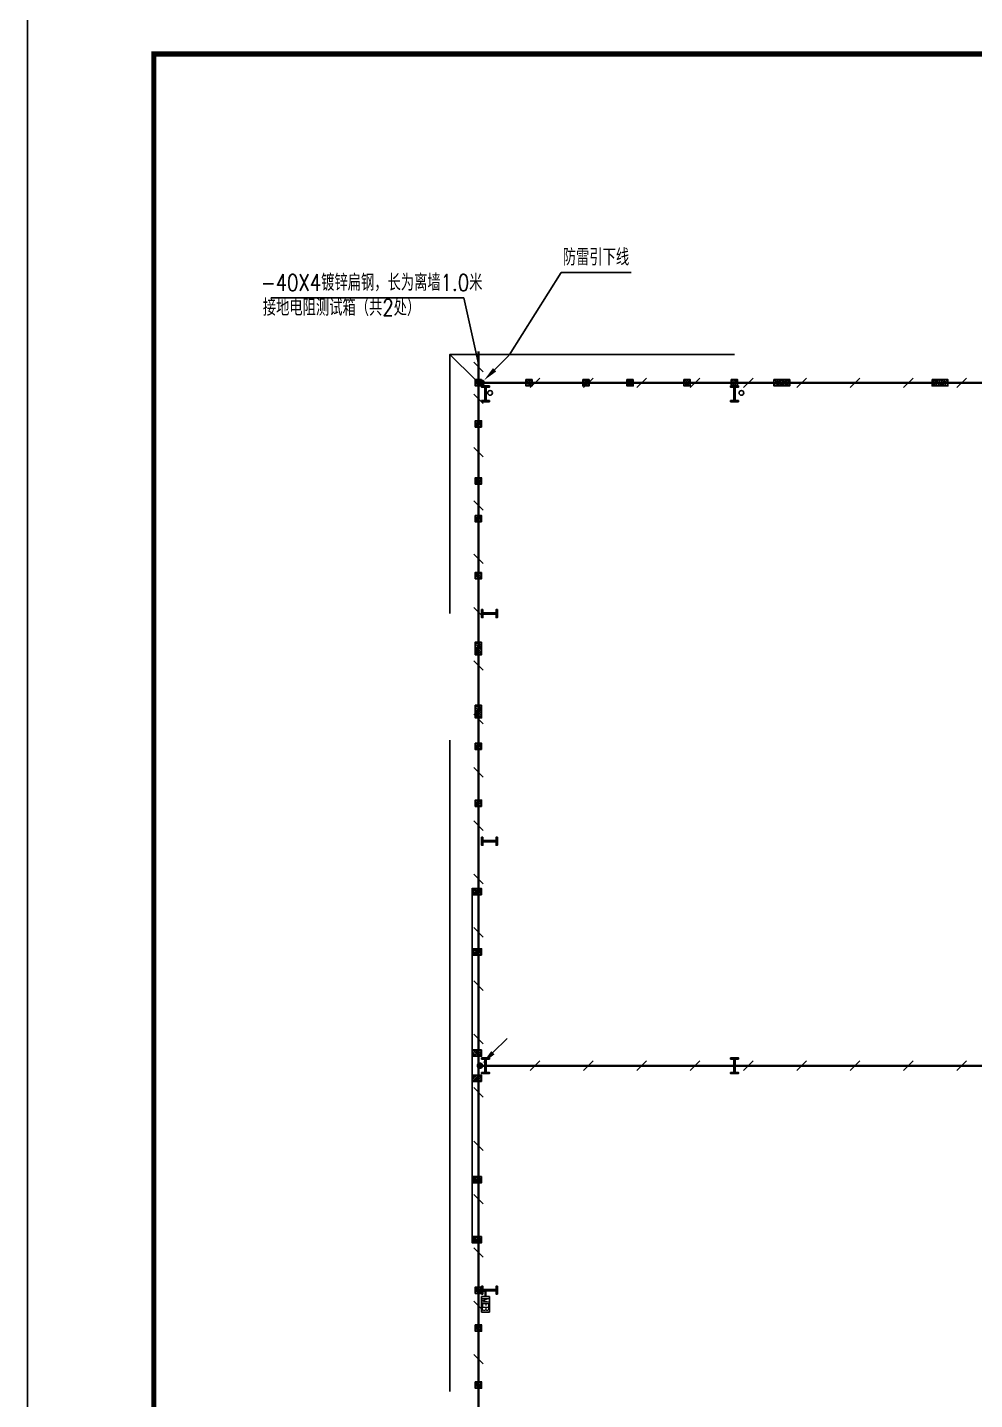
# Model space of a CAD drawing. Extents: x 1060579 to 1383165, y 581819 to 1037910.
# Drawn here: x 1236105 to 1266064, y 604859 to 648259 of the extents above; entities that cross this region are included whole.
import ezdxf

# ---------------------------------------------------------------- set-up
doc = ezdxf.new("R2010")
doc.units = 0
doc.header["$LTSCALE"] = 1000
doc.header["$MEASUREMENT"] = 0
doc.linetypes.add('CENTER2', pattern=[1.125, 0.75, -0.125, 0.125, -0.125])
for name, color, linetype in [('DIM-照明', 3, 'Continuous'), ('DIM-箱柜', 3, 'Continuous'), ('EQUIP-照明', 3, 'Continuous'), ('GZ', 30, 'Continuous'), ('LWIRE', 4, 'Continuous'), ('PUB_TITLE', 4, 'Continuous'), ('SHTLN', 4, 'Continuous'), ('WIRE-接地', 4, 'Continuous'), ('刚柱', 2, 'Continuous'), ('卫浴', 7, 'Continuous'), ('散水', 32, 'Continuous')]:
    doc.layers.add(name, color=color, linetype=linetype)
doc.styles.add('_TEL_DIM', font='SIMPLEX', dxfattribs={"width": 0.8, "height": 3.5, "bigfont": 'HZTXT'})
doc.styles.get("Standard").update_dxf_attribs({"font": 'gbenor.shx', "bigfont": 'gbcbig.shx'})

# ---------------------------------------------------------------- blocks, each defined once
blk = doc.blocks.new('sdhfxdhnfdhx')
h = blk.add_hatch(color=256)
h.paths.add_polyline_path([(3050366, 936899), (3050616, 936899), (3050616, 936859), (3050366, 936859)])
h.paths.add_polyline_path([(3050511, 937319), (3050511, 936899), (3050471, 936899), (3050471, 937319)])
h.paths.add_polyline_path([(3050366, 937359), (3050616, 937359), (3050616, 937319), (3050366, 937319)])
for points in [[(3050366, 937359), (3050616, 937359), (3050616, 937319), (3050366, 937319)], [(3050511, 937319), (3050511, 936899), (3050471, 936899), (3050471, 937319)], [(3050366, 936899), (3050616, 936899), (3050616, 936859), (3050366, 936859)]]:
    blk.add_lwpolyline(points, close=True)
blk = doc.blocks.new('$TelecSys$00000008')
blk.add_line((0.4, 0.4), (-0.4, -0.4))
blk = doc.blocks.new('$TelecSys$00000078')
for p, q in [((1.15, 1.15), (0.55, 0.55)), ((0.104, 0.104), (0.104, 0.104)), ((-0.104, -0.104), (-0.104, -0.104))]:
    blk.add_line(p, q)
at = {"const_width": 0.142}
blk.add_lwpolyline([(-0.071, 0, 1), (0.071, 0, 1)], format="xyb", close=True, dxfattribs=at)
blk.add_solid([(0.62, 0.48), (0.48, 0.62), (0.1, 0.1)])
at = {"width": 0.8, "flags": 9}
blk.add_attdef('A', (0, 0), '', height=0.00002, dxfattribs=at)

msp = doc.modelspace()

# ---------------------------------------------------------------- hatches: boundary and pattern name
at = {"layer": 'GZ'}
h = msp.add_hatch(dxfattribs=at)
h.set_pattern_fill('钢筋混凝土', color=8, scale=20, style=0)
h.set_pattern_definition([(135, (1303855.04, 561313.577), (35.35534, 35.35534), []), (130, (1303855.04, 561313.58), (-143.45204, -12.55043), [15, -165]), (185, (1303855.04, 561313.58), (27.75027, 150.43843), [12, -132]), (79.5486, (1303843.09, 561312.53), (-115.70188, 137.8879), [12.74804, -140.22842]), (133.8158, (1303855.04, 561353.58), (-213.4482, -33.1038), [22.5, -247.5]), (83.3644, (1303837.25, 561350.82), (-186.93254, 194.82357), [19.12206, -210.3426]), (188.8158, (1303855.04, 561353.58), (-186.9324, 194.8237), [18, -198]), (159, (1303835.04, 561343.58), (-119.38141, -80.52378), [15, -165]), (214, (1303835.04, 561343.58), (-48.66307, 145.03), [12, -132]), (108.5486, (1303825.09, 561336.87), (-168.04453, 64.5061), [12.74804, -140.22842]), (142.5, (1303855.04, 561313.577), (-2.43197, 66.57877), [0, -130.4, 0, -134, 0, -132.5]), (172.5, (1303855.04, 561313.58), (-52.61391, 78.88234), [0, -76.4, 0, -127.4, 0, -50.5]), (212.5, (1303899.64, 561313.58), (-106.764487, -4.510974), [0, -50, 0, -156, 0, -207]), (222.5, (1303919.64, 561313.58), (-116.63723, 20.021), [0, -65, 0, -103.6, 0, -147])])
h.paths.add_polyline_path([(1250470, 637119), (1250270, 637119), (1250270, 636919), (1250470, 636919)])
h = msp.add_hatch(dxfattribs=at)
h.set_pattern_fill('钢筋混凝土', color=8, scale=20, style=0)
h.set_pattern_definition([(135, (1305454.794, 561313.577), (35.35534, 35.35534), []), (130, (1305454.79, 561313.58), (-143.45204, -12.55043), [15, -165]), (185, (1305454.8, 561313.58), (27.75027, 150.43843), [12, -132]), (79.5486, (1305442.84, 561312.53), (-115.70188, 137.8879), [12.74804, -140.22842]), (133.8158, (1305454.8, 561353.58), (-213.4482, -33.1038), [22.5, -247.5]), (83.3644, (1305437, 561350.82), (-186.93254, 194.82357), [19.12206, -210.3426]), (188.8158, (1305454.8, 561353.58), (-186.9324, 194.8237), [18, -198]), (159, (1305434.79, 561343.58), (-119.38141, -80.52378), [15, -165]), (214, (1305434.8, 561343.58), (-48.66307, 145.03), [12, -132]), (108.5486, (1305424.85, 561336.87), (-168.04453, 64.5061), [12.74804, -140.22842]), (142.5, (1305454.794, 561313.577), (-2.43197, 66.57877), [0, -130.4, 0, -134, 0, -132.5]), (172.5, (1305454.794, 561313.58), (-52.61391, 78.88234), [0, -76.4, 0, -127.4, 0, -50.5]), (212.5, (1305499.394, 561313.58), (-106.764487, -4.510974), [0, -50, 0, -156, 0, -207]), (222.5, (1305519.39, 561313.58), (-116.63723, 20.021), [0, -65, 0, -103.6, 0, -147])])
h.paths.add_polyline_path([(1252070, 637119), (1251870, 637119), (1251870, 636919), (1252070, 636919)])
h = msp.add_hatch(dxfattribs=at)
h.set_pattern_fill('钢筋混凝土', color=8, scale=20, style=0)
h.set_pattern_definition([(45, (1200285.51, 561313.577), (-35.35534, 35.35534), []), (50, (1200285.51, 561313.58), (143.45204, -12.55043), [15, -165]), (355, (1200285.51, 561313.58), (-27.75027, 150.43843), [12, -132]), (100.4514, (1200297.46, 561312.53), (115.70188, 137.8879), [12.74804, -140.22842]), (46.1842, (1200285.5, 561353.58), (213.4482, -33.1038), [22.5, -247.5]), (96.6356, (1200303.3, 561350.82), (186.93254, 194.82357), [19.12206, -210.3426]), (351.1842, (1200285.5, 561353.58), (186.9324, 194.8237), [18, -198]), (21, (1200305.51, 561343.58), (119.38141, -80.52378), [15, -165]), (326, (1200305.51, 561343.58), (48.66307, 145.03), [12, -132]), (71.4514, (1200315.46, 561336.87), (168.04453, 64.5061), [12.74804, -140.22842]), (37.5, (1200285.51, 561313.577), (2.43197, 66.57877), [0, -130.4, 0, -134, 0, -132.5]), (7.5, (1200285.51, 561313.58), (52.61391, 78.88234), [0, -76.4, 0, -127.4, 0, -50.5]), (327.5, (1200240.91, 561313.58), (106.764487, -4.510974), [0, -50, 0, -156, 0, -207]), (317.5, (1200220.91, 561313.58), (116.63723, 20.021), [0, -65, 0, -103.6, 0, -147])])
h.paths.add_polyline_path([(1253670, 637119), (1253870, 637119), (1253870, 636919), (1253670, 636919)])
h = msp.add_hatch(dxfattribs=at)
h.set_pattern_fill('钢筋混凝土', color=8, scale=20, style=0)
h.set_pattern_definition([(135, (1308655.1, 561313.577), (35.35534, 35.35534), []), (130, (1308655.1, 561313.58), (-143.45204, -12.55043), [15, -165]), (185, (1308655.1, 561313.58), (27.75027, 150.43843), [12, -132]), (79.5486, (1308643.15, 561312.53), (-115.70188, 137.8879), [12.74804, -140.22842]), (133.8158, (1308655.1, 561353.58), (-213.4482, -33.1038), [22.5, -247.5]), (83.3644, (1308637.31, 561350.82), (-186.93254, 194.82357), [19.12206, -210.3426]), (188.8158, (1308655.1, 561353.58), (-186.9324, 194.8237), [18, -198]), (159, (1308635.1, 561343.58), (-119.38141, -80.52378), [15, -165]), (214, (1308635.1, 561343.58), (-48.66307, 145.03), [12, -132]), (108.5486, (1308625.15, 561336.87), (-168.04453, 64.5061), [12.74804, -140.22842]), (142.5, (1308655.1, 561313.577), (-2.43197, 66.57877), [0, -130.4, 0, -134, 0, -132.5]), (172.5, (1308655.1, 561313.58), (-52.61391, 78.88234), [0, -76.4, 0, -127.4, 0, -50.5]), (212.5, (1308699.7, 561313.58), (-106.764487, -4.510974), [0, -50, 0, -156, 0, -207]), (222.5, (1308719.7, 561313.58), (-116.63723, 20.021), [0, -65, 0, -103.6, 0, -147])])
h.paths.add_polyline_path([(1255270, 637119), (1255070, 637119), (1255070, 636919), (1255270, 636919)])
h = msp.add_hatch(dxfattribs=at)
h.set_pattern_fill('钢筋混凝土', color=8, scale=20, style=0)
h.set_pattern_definition([(45, (1203485.815, 561313.577), (-35.35534, 35.35534), []), (50, (1203485.81, 561313.58), (143.45204, -12.55043), [15, -165]), (355, (1203485.81, 561313.58), (-27.75027, 150.43843), [12, -132]), (100.4514, (1203497.77, 561312.53), (115.70188, 137.8879), [12.74804, -140.22842]), (46.1842, (1203485.81, 561353.58), (213.4482, -33.1038), [22.5, -247.5]), (96.6356, (1203503.6, 561350.82), (186.93254, 194.82357), [19.12206, -210.3426]), (351.1842, (1203485.81, 561353.58), (186.9324, 194.8237), [18, -198]), (21, (1203505.81, 561343.58), (119.38141, -80.52378), [15, -165]), (326, (1203505.81, 561343.58), (48.66307, 145.03), [12, -132]), (71.4514, (1203515.76, 561336.87), (168.04453, 64.5061), [12.74804, -140.22842]), (37.5, (1203485.815, 561313.577), (2.43197, 66.57877), [0, -130.4, 0, -134, 0, -132.5]), (7.5, (1203485.815, 561313.58), (52.61391, 78.88234), [0, -76.4, 0, -127.4, 0, -50.5]), (327.5, (1203441.215, 561313.58), (106.764487, -4.510974), [0, -50, 0, -156, 0, -207]), (317.5, (1203421.21, 561313.58), (116.63723, 20.021), [0, -65, 0, -103.6, 0, -147])])
h.paths.add_polyline_path([(1256870, 637119), (1257070, 637119), (1257070, 636919), (1256870, 636919)])
h = msp.add_hatch(dxfattribs=at)
h.set_pattern_fill('钢筋混凝土', color=8, scale=20, style=0)
h.set_pattern_definition([(45, (1204985.757, 561313.577), (-35.35534, 35.35534), []), (50, (1204985.76, 561313.58), (143.45204, -12.55043), [15, -165]), (355, (1204985.76, 561313.58), (-27.75027, 150.43843), [12, -132]), (100.4514, (1204997.71, 561312.53), (115.70188, 137.8879), [12.74804, -140.22842]), (46.1842, (1204985.76, 561353.58), (213.4482, -33.1038), [22.5, -247.5]), (96.6356, (1205003.54, 561350.82), (186.93254, 194.82357), [19.12206, -210.3426]), (351.1842, (1204985.76, 561353.58), (186.9324, 194.8237), [18, -198]), (21, (1205005.76, 561343.58), (119.38141, -80.52378), [15, -165]), (326, (1205005.76, 561343.58), (48.66307, 145.03), [12, -132]), (71.4514, (1205015.7, 561336.87), (168.04453, 64.5061), [12.74804, -140.22842]), (37.5, (1204985.757, 561313.577), (2.43197, 66.57877), [0, -130.4, 0, -134, 0, -132.5]), (7.5, (1204985.76, 561313.58), (52.61391, 78.88234), [0, -76.4, 0, -127.4, 0, -50.5]), (327.5, (1204941.157, 561313.58), (106.764487, -4.510974), [0, -50, 0, -156, 0, -207]), (317.5, (1204921.16, 561313.58), (116.63723, 20.021), [0, -65, 0, -103.6, 0, -147])])
h.paths.add_polyline_path([(1258370, 637119), (1258570, 637119), (1258570, 636919), (1258370, 636919)])
h = msp.add_hatch(dxfattribs=at)
h.set_pattern_fill('钢筋混凝土', color=8, scale=20, style=0)
h.set_pattern_definition([(135, (1313605.04, 561313.577), (35.35534, 35.35534), []), (130, (1313605.04, 561313.58), (-143.45204, -12.55043), [15, -165]), (185, (1313605.04, 561313.58), (27.75027, 150.43843), [12, -132]), (79.5486, (1313593.09, 561312.53), (-115.70188, 137.8879), [12.74804, -140.22842]), (133.8158, (1313605.04, 561353.58), (-213.4482, -33.1038), [22.5, -247.5]), (83.3644, (1313587.25, 561350.82), (-186.93254, 194.82357), [19.12206, -210.3426]), (188.8158, (1313605.04, 561353.58), (-186.9324, 194.8237), [18, -198]), (159, (1313585.04, 561343.58), (-119.38141, -80.52378), [15, -165]), (214, (1313585.04, 561343.58), (-48.66307, 145.03), [12, -132]), (108.5486, (1313575.09, 561336.87), (-168.04453, 64.5061), [12.74804, -140.22842]), (142.5, (1313605.04, 561313.577), (-2.43197, 66.57877), [0, -130.4, 0, -134, 0, -132.5]), (172.5, (1313605.04, 561313.58), (-52.61391, 78.88234), [0, -76.4, 0, -127.4, 0, -50.5]), (212.5, (1313649.64, 561313.58), (-106.764487, -4.510974), [0, -50, 0, -156, 0, -207]), (222.5, (1313669.64, 561313.58), (-116.63723, 20.021), [0, -65, 0, -103.6, 0, -147])])
h.paths.add_polyline_path([(1260220, 637119), (1259720, 637119), (1259720, 636919), (1260220, 636919)])
h = msp.add_hatch(dxfattribs=at)
h.set_pattern_fill('钢筋混凝土', color=8, scale=20, style=0)
h.set_pattern_definition([(45, (1211335.757, 561313.577), (-35.35534, 35.35534), []), (50, (1211335.76, 561313.58), (143.45204, -12.55043), [15, -165]), (355, (1211335.76, 561313.58), (-27.75027, 150.43843), [12, -132]), (100.4514, (1211347.71, 561312.53), (115.70188, 137.8879), [12.74804, -140.22842]), (46.1842, (1211335.76, 561353.58), (213.4482, -33.1038), [22.5, -247.5]), (96.6356, (1211353.54, 561350.82), (186.93254, 194.82357), [19.12206, -210.3426]), (351.1842, (1211335.76, 561353.58), (186.9324, 194.8237), [18, -198]), (21, (1211355.76, 561343.58), (119.38141, -80.52378), [15, -165]), (326, (1211355.76, 561343.58), (48.66307, 145.03), [12, -132]), (71.4514, (1211365.7, 561336.87), (168.04453, 64.5061), [12.74804, -140.22842]), (37.5, (1211335.757, 561313.577), (2.43197, 66.57877), [0, -130.4, 0, -134, 0, -132.5]), (7.5, (1211335.76, 561313.58), (52.61391, 78.88234), [0, -76.4, 0, -127.4, 0, -50.5]), (327.5, (1211291.157, 561313.58), (106.764487, -4.510974), [0, -50, 0, -156, 0, -207]), (317.5, (1211271.16, 561313.58), (116.63723, 20.021), [0, -65, 0, -103.6, 0, -147])])
h.paths.add_polyline_path([(1264720, 637119), (1265220, 637119), (1265220, 636919), (1264720, 636919)])
h = msp.add_hatch(dxfattribs=at)
h.set_pattern_fill('钢筋混凝土', color=8, scale=20, style=0)
h.set_pattern_definition([(225, (1303855.04, 711423.623), (35.35534, -35.35534), []), (230, (1303855.04, 711423.62), (-143.45204, 12.55043), [15, -165]), (175, (1303855.04, 711423.62), (27.75027, -150.43843), [12, -132]), (280.4514, (1303843.09, 711424.67), (-115.70188, -137.8879), [12.74804, -140.22842]), (226.1842, (1303855.04, 711383.62), (-213.4482, 33.1038), [22.5, -247.5]), (276.6356, (1303837.25, 711386.38), (-186.93254, -194.82357), [19.12206, -210.3426]), (171.1842, (1303855.04, 711383.62), (-186.9324, -194.8237), [18, -198]), (201, (1303835.04, 711393.62), (-119.38141, 80.52378), [15, -165]), (146, (1303835.04, 711393.62), (-48.66307, -145.03), [12, -132]), (251.4514, (1303825.09, 711400.33), (-168.04453, -64.5061), [12.74804, -140.22842]), (217.5, (1303855.04, 711423.623), (-2.43197, -66.57877), [0, -130.4, 0, -134, 0, -132.5]), (187.5, (1303855.04, 711423.62), (-52.61391, -78.88234), [0, -76.4, 0, -127.4, 0, -50.5]), (147.5, (1303899.64, 711423.623), (-106.764487, 4.510974), [0, -50, 0, -156, 0, -207]), (137.5, (1303919.64, 711423.62), (-116.63723, -20.021), [0, -65, 0, -103.6, 0, -147])])
h.paths.add_polyline_path([(1250470, 635618), (1250270, 635618), (1250270, 635818), (1250470, 635818)])
h = msp.add_hatch(dxfattribs=at)
h.set_pattern_fill('钢筋混凝土', color=8, scale=20, style=0)
h.set_pattern_definition([(135, (1303855.04, 558213.295), (35.35534, 35.35534), []), (130, (1303855.04, 558213.3), (-143.45204, -12.55043), [15, -165]), (185, (1303855.04, 558213.3), (27.75027, 150.43843), [12, -132]), (79.5486, (1303843.09, 558212.25), (-115.70188, 137.8879), [12.74804, -140.22842]), (133.8158, (1303855.04, 558253.3), (-213.4482, -33.1038), [22.5, -247.5]), (83.3644, (1303837.25, 558250.54), (-186.93254, 194.82357), [19.12206, -210.3426]), (188.8158, (1303855.04, 558253.3), (-186.9324, 194.8237), [18, -198]), (159, (1303835.04, 558243.3), (-119.38141, -80.52378), [15, -165]), (214, (1303835.04, 558243.3), (-48.66307, 145.03), [12, -132]), (108.5486, (1303825.09, 558236.58), (-168.04453, 64.5061), [12.74804, -140.22842]), (142.5, (1303855.04, 558213.295), (-2.43197, 66.57877), [0, -130.4, 0, -134, 0, -132.5]), (172.5, (1303855.04, 558213.295), (-52.61391, 78.88234), [0, -76.4, 0, -127.4, 0, -50.5]), (212.5, (1303899.64, 558213.295), (-106.764487, -4.510974), [0, -50, 0, -156, 0, -207]), (222.5, (1303919.64, 558213.29), (-116.63723, 20.021), [0, -65, 0, -103.6, 0, -147])])
h.paths.add_polyline_path([(1250470, 634018), (1250270, 634018), (1250270, 633818), (1250470, 633818)])
h = msp.add_hatch(dxfattribs=at)
h.set_pattern_fill('钢筋混凝土', color=8, scale=20, style=0)
h.set_pattern_definition([(225, (1303855.04, 708424.11), (35.35534, -35.35534), []), (230, (1303855.04, 708424.11), (-143.45204, 12.55043), [15, -165]), (175, (1303855.04, 708424.11), (27.75027, -150.43843), [12, -132]), (280.4514, (1303843.09, 708425.15), (-115.70188, -137.8879), [12.74804, -140.22842]), (226.1842, (1303855.04, 708384.1), (-213.4482, 33.1038), [22.5, -247.5]), (276.6356, (1303837.25, 708386.87), (-186.93254, -194.82357), [19.12206, -210.3426]), (171.1842, (1303855.04, 708384.1), (-186.9324, -194.8237), [18, -198]), (201, (1303835.04, 708394.11), (-119.38141, 80.52378), [15, -165]), (146, (1303835.04, 708394.11), (-48.66307, -145.03), [12, -132]), (251.4514, (1303825.09, 708400.82), (-168.04453, -64.5061), [12.74804, -140.22842]), (217.5, (1303855.04, 708424.11), (-2.43197, -66.57877), [0, -130.4, 0, -134, 0, -132.5]), (187.5, (1303855.04, 708424.11), (-52.61391, -78.88234), [0, -76.4, 0, -127.4, 0, -50.5]), (147.5, (1303899.64, 708424.11), (-106.764487, 4.510974), [0, -50, 0, -156, 0, -207]), (137.5, (1303919.64, 708424.11), (-116.63723, -20.021), [0, -65, 0, -103.6, 0, -147])])
h.paths.add_polyline_path([(1250470, 632619), (1250270, 632619), (1250270, 632819), (1250470, 632819)])
h = msp.add_hatch(dxfattribs=at)
h.set_pattern_fill('钢筋混凝土', color=8, scale=20, style=0)
h.set_pattern_definition([(135, (1303855.04, 555213.78), (35.35534, 35.35534), []), (130, (1303855.04, 555213.78), (-143.45204, -12.55043), [15, -165]), (185, (1303855.04, 555213.78), (27.75027, 150.43843), [12, -132]), (79.5486, (1303843.09, 555212.73), (-115.70188, 137.8879), [12.74804, -140.22842]), (133.8158, (1303855.04, 555253.78), (-213.4482, -33.1038), [22.5, -247.5]), (83.3644, (1303837.25, 555251.02), (-186.93254, 194.82357), [19.12206, -210.3426]), (188.8158, (1303855.04, 555253.78), (-186.9324, 194.8237), [18, -198]), (159, (1303835.04, 555243.78), (-119.38141, -80.52378), [15, -165]), (214, (1303835.04, 555243.78), (-48.66307, 145.03), [12, -132]), (108.5486, (1303825.09, 555237.07), (-168.04453, 64.5061), [12.74804, -140.22842]), (142.5, (1303855.04, 555213.78), (-2.43197, 66.57877), [0, -130.4, 0, -134, 0, -132.5]), (172.5, (1303855.04, 555213.78), (-52.61391, 78.88234), [0, -76.4, 0, -127.4, 0, -50.5]), (212.5, (1303899.64, 555213.78), (-106.764487, -4.510974), [0, -50, 0, -156, 0, -207]), (222.5, (1303919.64, 555213.78), (-116.63723, 20.021), [0, -65, 0, -103.6, 0, -147])])
h.paths.add_polyline_path([(1250470, 631019), (1250270, 631019), (1250270, 630819), (1250470, 630819)])
h = msp.add_hatch(dxfattribs=at)
h.set_pattern_fill('钢筋混凝土', color=8, scale=20, style=0)
h.set_pattern_definition([(135, (1303855.04, 552763.577), (35.35534, 35.35534), []), (130, (1303855.04, 552763.58), (-143.45204, -12.55043), [15, -165]), (185, (1303855.04, 552763.58), (27.75027, 150.43843), [12, -132]), (79.5486, (1303843.09, 552762.53), (-115.70188, 137.8879), [12.74804, -140.22842]), (133.8158, (1303855.04, 552803.58), (-213.4482, -33.1038), [22.5, -247.5]), (83.3644, (1303837.25, 552800.82), (-186.93254, 194.82357), [19.12206, -210.3426]), (188.8158, (1303855.04, 552803.58), (-186.9324, 194.8237), [18, -198]), (159, (1303835.04, 552793.58), (-119.38141, -80.52378), [15, -165]), (214, (1303835.04, 552793.58), (-48.66307, 145.03), [12, -132]), (108.5486, (1303825.09, 552786.87), (-168.04453, 64.5061), [12.74804, -140.22842]), (142.5, (1303855.04, 552763.577), (-2.43197, 66.57877), [0, -130.4, 0, -134, 0, -132.5]), (172.5, (1303855.04, 552763.58), (-52.61391, 78.88234), [0, -76.4, 0, -127.4, 0, -50.5]), (212.5, (1303899.64, 552763.58), (-106.764487, -4.510974), [0, -50, 0, -156, 0, -207]), (222.5, (1303919.64, 552763.58), (-116.63723, 20.021), [0, -65, 0, -103.6, 0, -147])])
h.paths.add_polyline_path([(1250470, 628819), (1250270, 628819), (1250270, 628419), (1250470, 628419)])
h = msp.add_hatch(dxfattribs=at)
h.set_pattern_fill('钢筋混凝土', color=8, scale=20, style=0)
h.set_pattern_definition([(135, (1303855.04, 550763.577), (35.35534, 35.35534), []), (130, (1303855.04, 550763.58), (-143.45204, -12.55043), [15, -165]), (185, (1303855.04, 550763.58), (27.75027, 150.43843), [12, -132]), (79.5486, (1303843.09, 550762.53), (-115.70188, 137.8879), [12.74804, -140.22842]), (133.8158, (1303855.04, 550803.58), (-213.4482, -33.1038), [22.5, -247.5]), (83.3644, (1303837.25, 550800.82), (-186.93254, 194.82357), [19.12206, -210.3426]), (188.8158, (1303855.04, 550803.58), (-186.9324, 194.8237), [18, -198]), (159, (1303835.04, 550793.58), (-119.38141, -80.52378), [15, -165]), (214, (1303835.04, 550793.58), (-48.66307, 145.03), [12, -132]), (108.5486, (1303825.09, 550786.87), (-168.04453, 64.5061), [12.74804, -140.22842]), (142.5, (1303855.04, 550763.577), (-2.43197, 66.57877), [0, -130.4, 0, -134, 0, -132.5]), (172.5, (1303855.04, 550763.58), (-52.61391, 78.88234), [0, -76.4, 0, -127.4, 0, -50.5]), (212.5, (1303899.64, 550763.58), (-106.764487, -4.510974), [0, -50, 0, -156, 0, -207]), (222.5, (1303919.64, 550763.58), (-116.63723, 20.021), [0, -65, 0, -103.6, 0, -147])])
h.paths.add_polyline_path([(1250470, 626819), (1250270, 626819), (1250270, 626419), (1250470, 626419)])
h = msp.add_hatch(dxfattribs=at)
h.set_pattern_fill('钢筋混凝土', color=8, scale=20, style=0)
h.set_pattern_definition([(225, (1303855.04, 701224.19), (35.35534, -35.35534), []), (230, (1303855.04, 701224.19), (-143.45204, 12.55043), [15, -165]), (175, (1303855.04, 701224.19), (27.75027, -150.43843), [12, -132]), (280.4514, (1303843.09, 701225.23), (-115.70188, -137.8879), [12.74804, -140.22842]), (226.1842, (1303855.04, 701184.19), (-213.4482, 33.1038), [22.5, -247.5]), (276.6356, (1303837.25, 701186.95), (-186.93254, -194.82357), [19.12206, -210.3426]), (171.1842, (1303855.04, 701184.19), (-186.9324, -194.8237), [18, -198]), (201, (1303835.04, 701194.19), (-119.38141, 80.52378), [15, -165]), (146, (1303835.04, 701194.19), (-48.66307, -145.03), [12, -132]), (251.4514, (1303825.09, 701200.9), (-168.04453, -64.5061), [12.74804, -140.22842]), (217.5, (1303855.04, 701224.19), (-2.43197, -66.57877), [0, -130.4, 0, -134, 0, -132.5]), (187.5, (1303855.04, 701224.19), (-52.61391, -78.88234), [0, -76.4, 0, -127.4, 0, -50.5]), (147.5, (1303899.64, 701224.19), (-106.764487, 4.510974), [0, -50, 0, -156, 0, -207]), (137.5, (1303919.64, 701224.19), (-116.63723, -20.021), [0, -65, 0, -103.6, 0, -147])])
h.paths.add_polyline_path([(1250470, 625419), (1250270, 625419), (1250270, 625619), (1250470, 625619)])
h = msp.add_hatch(dxfattribs=at)
h.set_pattern_fill('钢筋混凝土', color=8, scale=20, style=0)
h.set_pattern_definition([(225, (1303855.04, 699424.19), (35.35534, -35.35534), []), (230, (1303855.04, 699424.19), (-143.45204, 12.55043), [15, -165]), (175, (1303855.04, 699424.19), (27.75027, -150.43843), [12, -132]), (280.4514, (1303843.09, 699425.23), (-115.70188, -137.8879), [12.74804, -140.22842]), (226.1842, (1303855.04, 699384.19), (-213.4482, 33.1038), [22.5, -247.5]), (276.6356, (1303837.25, 699386.95), (-186.93254, -194.82357), [19.12206, -210.3426]), (171.1842, (1303855.04, 699384.19), (-186.9324, -194.8237), [18, -198]), (201, (1303835.04, 699394.19), (-119.38141, 80.52378), [15, -165]), (146, (1303835.04, 699394.19), (-48.66307, -145.03), [12, -132]), (251.4514, (1303825.09, 699400.9), (-168.04453, -64.5061), [12.74804, -140.22842]), (217.5, (1303855.04, 699424.19), (-2.43197, -66.57877), [0, -130.4, 0, -134, 0, -132.5]), (187.5, (1303855.04, 699424.19), (-52.61391, -78.88234), [0, -76.4, 0, -127.4, 0, -50.5]), (147.5, (1303899.64, 699424.19), (-106.764487, 4.510974), [0, -50, 0, -156, 0, -207]), (137.5, (1303919.64, 699424.19), (-116.63723, -20.021), [0, -65, 0, -103.6, 0, -147])])
h.paths.add_polyline_path([(1250470, 623619), (1250270, 623619), (1250270, 623819), (1250470, 623819)])
h = msp.add_hatch(dxfattribs=at)
h.set_pattern_fill('钢筋混凝土', color=8, scale=20, style=0)
h.set_pattern_definition([(225, (1303855.04, 696623.906), (35.35534, -35.35534), []), (230, (1303855.04, 696623.9), (-143.45204, 12.55043), [15, -165]), (175, (1303855.04, 696623.9), (27.75027, -150.43843), [12, -132]), (280.4514, (1303843.09, 696624.95), (-115.70188, -137.8879), [12.74804, -140.22842]), (226.1842, (1303855.04, 696583.9), (-213.4482, 33.1038), [22.5, -247.5]), (276.6356, (1303837.25, 696586.66), (-186.93254, -194.82357), [19.12206, -210.3426]), (171.1842, (1303855.04, 696583.9), (-186.9324, -194.8237), [18, -198]), (201, (1303835.04, 696593.9), (-119.38141, 80.52378), [15, -165]), (146, (1303835.04, 696593.9), (-48.66307, -145.03), [12, -132]), (251.4514, (1303825.09, 696600.62), (-168.04453, -64.5061), [12.74804, -140.22842]), (217.5, (1303855.04, 696623.906), (-2.43197, -66.57877), [0, -130.4, 0, -134, 0, -132.5]), (187.5, (1303855.04, 696623.906), (-52.61391, -78.88234), [0, -76.4, 0, -127.4, 0, -50.5]), (147.5, (1303899.64, 696623.906), (-106.764487, 4.510974), [0, -50, 0, -156, 0, -207]), (137.5, (1303919.64, 696623.91), (-116.63723, -20.021), [0, -65, 0, -103.6, 0, -147])])
h.paths.add_polyline_path([(1250470, 620819), (1250170, 620819), (1250170, 621019), (1250470, 621019)])
h = msp.add_hatch(dxfattribs=at)
h.set_pattern_fill('钢筋混凝土', color=8, scale=20, style=0)
h.set_pattern_definition([(225, (1303855.04, 694723.906), (35.35534, -35.35534), []), (230, (1303855.04, 694723.9), (-143.45204, 12.55043), [15, -165]), (175, (1303855.04, 694723.9), (27.75027, -150.43843), [12, -132]), (280.4514, (1303843.09, 694724.95), (-115.70188, -137.8879), [12.74804, -140.22842]), (226.1842, (1303855.04, 694683.9), (-213.4482, 33.1038), [22.5, -247.5]), (276.6356, (1303837.25, 694686.66), (-186.93254, -194.82357), [19.12206, -210.3426]), (171.1842, (1303855.04, 694683.9), (-186.9324, -194.8237), [18, -198]), (201, (1303835.04, 694693.9), (-119.38141, 80.52378), [15, -165]), (146, (1303835.04, 694693.9), (-48.66307, -145.03), [12, -132]), (251.4514, (1303825.09, 694700.62), (-168.04453, -64.5061), [12.74804, -140.22842]), (217.5, (1303855.04, 694723.906), (-2.43197, -66.57877), [0, -130.4, 0, -134, 0, -132.5]), (187.5, (1303855.04, 694723.906), (-52.61391, -78.88234), [0, -76.4, 0, -127.4, 0, -50.5]), (147.5, (1303899.64, 694723.906), (-106.764487, 4.510974), [0, -50, 0, -156, 0, -207]), (137.5, (1303919.64, 694723.91), (-116.63723, -20.021), [0, -65, 0, -103.6, 0, -147])])
h.paths.add_polyline_path([(1250470, 618919), (1250170, 618919), (1250170, 619119), (1250470, 619119)])
h = msp.add_hatch(dxfattribs=at)
h.set_pattern_fill('钢筋混凝土', color=8, scale=20, style=0)
h.set_pattern_definition([(135, (1303855.04, 540113.577), (35.35534, 35.35534), []), (130, (1303855.04, 540113.58), (-143.45204, -12.55043), [15, -165]), (185, (1303855.04, 540113.58), (27.75027, 150.43843), [12, -132]), (79.5486, (1303843.09, 540112.53), (-115.70188, 137.8879), [12.74804, -140.22842]), (133.8158, (1303855.04, 540153.58), (-213.4482, -33.1038), [22.5, -247.5]), (83.3644, (1303837.25, 540150.82), (-186.93254, 194.82357), [19.12206, -210.3426]), (188.8158, (1303855.04, 540153.58), (-186.9324, 194.8237), [18, -198]), (159, (1303835.04, 540143.58), (-119.38141, -80.52378), [15, -165]), (214, (1303835.04, 540143.58), (-48.66307, 145.03), [12, -132]), (108.5486, (1303825.09, 540136.87), (-168.04453, 64.5061), [12.74804, -140.22842]), (142.5, (1303855.04, 540113.577), (-2.43197, 66.57877), [0, -130.4, 0, -134, 0, -132.5]), (172.5, (1303855.04, 540113.58), (-52.61391, 78.88234), [0, -76.4, 0, -127.4, 0, -50.5]), (212.5, (1303899.64, 540113.58), (-106.764487, -4.510974), [0, -50, 0, -156, 0, -207]), (222.5, (1303919.64, 540113.58), (-116.63723, 20.021), [0, -65, 0, -103.6, 0, -147])])
h.paths.add_polyline_path([(1250470, 615919), (1250170, 615919), (1250170, 615719), (1250470, 615719)])
h = msp.add_hatch(dxfattribs=at)
h.set_pattern_fill('钢筋混凝土', color=8, scale=20, style=0)
h.set_pattern_definition([(225, (1303855.04, 690723.906), (35.35534, -35.35534), []), (230, (1303855.04, 690723.9), (-143.45204, 12.55043), [15, -165]), (175, (1303855.04, 690723.9), (27.75027, -150.43843), [12, -132]), (280.4514, (1303843.09, 690724.95), (-115.70188, -137.8879), [12.74804, -140.22842]), (226.1842, (1303855.04, 690683.9), (-213.4482, 33.1038), [22.5, -247.5]), (276.6356, (1303837.25, 690686.66), (-186.93254, -194.82357), [19.12206, -210.3426]), (171.1842, (1303855.04, 690683.9), (-186.9324, -194.8237), [18, -198]), (201, (1303835.04, 690693.9), (-119.38141, 80.52378), [15, -165]), (146, (1303835.04, 690693.9), (-48.66307, -145.03), [12, -132]), (251.4514, (1303825.09, 690700.62), (-168.04453, -64.5061), [12.74804, -140.22842]), (217.5, (1303855.04, 690723.906), (-2.43197, -66.57877), [0, -130.4, 0, -134, 0, -132.5]), (187.5, (1303855.04, 690723.906), (-52.61391, -78.88234), [0, -76.4, 0, -127.4, 0, -50.5]), (147.5, (1303899.64, 690723.906), (-106.764487, 4.510974), [0, -50, 0, -156, 0, -207]), (137.5, (1303919.64, 690723.91), (-116.63723, -20.021), [0, -65, 0, -103.6, 0, -147])])
h.paths.add_polyline_path([(1250470, 614919), (1250170, 614919), (1250170, 615119), (1250470, 615119)])
h = msp.add_hatch(dxfattribs=at)
h.set_pattern_fill('钢筋混凝土', color=8, scale=20, style=0)
h.set_pattern_definition([(135, (1303755.04, 536113.577), (35.35534, 35.35534), []), (130, (1303755.04, 536113.58), (-143.45204, -12.55043), [15, -165]), (185, (1303755.04, 536113.58), (27.75027, 150.43843), [12, -132]), (79.5486, (1303743.09, 536112.53), (-115.70188, 137.8879), [12.74804, -140.22842]), (133.8158, (1303755.04, 536153.58), (-213.4482, -33.1038), [22.5, -247.5]), (83.3644, (1303737.25, 536150.82), (-186.93254, 194.82357), [19.12206, -210.3426]), (188.8158, (1303755.04, 536153.58), (-186.9324, 194.8237), [18, -198]), (159, (1303735.04, 536143.58), (-119.38141, -80.52378), [15, -165]), (214, (1303735.04, 536143.58), (-48.66307, 145.03), [12, -132]), (108.5486, (1303725.09, 536136.87), (-168.04453, 64.5061), [12.74804, -140.22842]), (142.5, (1303755.04, 536113.577), (-2.43197, 66.57877), [0, -130.4, 0, -134, 0, -132.5]), (172.5, (1303755.04, 536113.58), (-52.61391, 78.88234), [0, -76.4, 0, -127.4, 0, -50.5]), (212.5, (1303799.64, 536113.58), (-106.764487, -4.510974), [0, -50, 0, -156, 0, -207]), (222.5, (1303819.64, 536113.58), (-116.63723, 20.021), [0, -65, 0, -103.6, 0, -147])])
h.paths.add_polyline_path([(1250470, 611919), (1250170, 611919), (1250170, 611719), (1250470, 611719)])
h = msp.add_hatch(dxfattribs=at)
h.set_pattern_fill('钢筋混凝土', color=8, scale=20, style=0)
h.set_pattern_definition([(135, (1303755.04, 534213.577), (35.35534, 35.35534), []), (130, (1303755.04, 534213.58), (-143.45204, -12.55043), [15, -165]), (185, (1303755.04, 534213.58), (27.75027, 150.43843), [12, -132]), (79.5486, (1303743.09, 534212.53), (-115.70188, 137.8879), [12.74804, -140.22842]), (133.8158, (1303755.04, 534253.58), (-213.4482, -33.1038), [22.5, -247.5]), (83.3644, (1303737.25, 534250.82), (-186.93254, 194.82357), [19.12206, -210.3426]), (188.8158, (1303755.04, 534253.58), (-186.9324, 194.8237), [18, -198]), (159, (1303735.04, 534243.58), (-119.38141, -80.52378), [15, -165]), (214, (1303735.04, 534243.58), (-48.66307, 145.03), [12, -132]), (108.5486, (1303725.09, 534236.87), (-168.04453, 64.5061), [12.74804, -140.22842]), (142.5, (1303755.04, 534213.577), (-2.43197, 66.57877), [0, -130.4, 0, -134, 0, -132.5]), (172.5, (1303755.04, 534213.58), (-52.61391, 78.88234), [0, -76.4, 0, -127.4, 0, -50.5]), (212.5, (1303799.64, 534213.58), (-106.764487, -4.510974), [0, -50, 0, -156, 0, -207]), (222.5, (1303819.64, 534213.58), (-116.63723, 20.021), [0, -65, 0, -103.6, 0, -147])])
h.paths.add_polyline_path([(1250470, 610019), (1250170, 610019), (1250170, 609819), (1250470, 609819)])
h = msp.add_hatch(dxfattribs=at)
h.set_pattern_fill('钢筋混凝土', color=8, scale=20, style=0)
h.set_pattern_definition([(135, (1303855.04, 532613.577), (35.35534, 35.35534), []), (130, (1303855.04, 532613.58), (-143.45204, -12.55043), [15, -165]), (185, (1303855.04, 532613.58), (27.75027, 150.43843), [12, -132]), (79.5486, (1303843.09, 532612.53), (-115.70188, 137.8879), [12.74804, -140.22842]), (133.8158, (1303855.04, 532653.58), (-213.4482, -33.1038), [22.5, -247.5]), (83.3644, (1303837.25, 532650.82), (-186.93254, 194.82357), [19.12206, -210.3426]), (188.8158, (1303855.04, 532653.58), (-186.9324, 194.8237), [18, -198]), (159, (1303835.04, 532643.58), (-119.38141, -80.52378), [15, -165]), (214, (1303835.04, 532643.58), (-48.66307, 145.03), [12, -132]), (108.5486, (1303825.09, 532636.87), (-168.04453, 64.5061), [12.74804, -140.22842]), (142.5, (1303855.04, 532613.577), (-2.43197, 66.57877), [0, -130.4, 0, -134, 0, -132.5]), (172.5, (1303855.04, 532613.58), (-52.61391, 78.88234), [0, -76.4, 0, -127.4, 0, -50.5]), (212.5, (1303899.64, 532613.58), (-106.764487, -4.510974), [0, -50, 0, -156, 0, -207]), (222.5, (1303919.64, 532613.58), (-116.63723, 20.021), [0, -65, 0, -103.6, 0, -147])])
h.paths.add_polyline_path([(1250470, 608419), (1250270, 608419), (1250270, 608219), (1250470, 608219)])
h = msp.add_hatch(dxfattribs=at)
h.set_pattern_fill('钢筋混凝土', color=8, scale=20, style=0)
h.set_pattern_definition([(135, (1303855.04, 531413.295), (35.35534, 35.35534), []), (130, (1303855.04, 531413.3), (-143.45204, -12.55043), [15, -165]), (185, (1303855.04, 531413.3), (27.75027, 150.43843), [12, -132]), (79.5486, (1303843.09, 531412.25), (-115.70188, 137.8879), [12.74804, -140.22842]), (133.8158, (1303855.04, 531453.3), (-213.4482, -33.1038), [22.5, -247.5]), (83.3644, (1303837.25, 531450.54), (-186.93254, 194.82357), [19.12206, -210.3426]), (188.8158, (1303855.04, 531453.3), (-186.9324, 194.8237), [18, -198]), (159, (1303835.04, 531443.3), (-119.38141, -80.52378), [15, -165]), (214, (1303835.04, 531443.3), (-48.66307, 145.03), [12, -132]), (108.5486, (1303825.09, 531436.58), (-168.04453, 64.5061), [12.74804, -140.22842]), (142.5, (1303855.04, 531413.295), (-2.43197, 66.57877), [0, -130.4, 0, -134, 0, -132.5]), (172.5, (1303855.04, 531413.295), (-52.61391, 78.88234), [0, -76.4, 0, -127.4, 0, -50.5]), (212.5, (1303899.64, 531413.295), (-106.764487, -4.510974), [0, -50, 0, -156, 0, -207]), (222.5, (1303919.64, 531413.29), (-116.63723, 20.021), [0, -65, 0, -103.6, 0, -147])])
h.paths.add_polyline_path([(1250470, 607218), (1250270, 607218), (1250270, 607018), (1250470, 607018)])
h = msp.add_hatch(dxfattribs=at)
h.set_pattern_fill('钢筋混凝土', color=8, scale=20, style=0)
h.set_pattern_definition([(135, (1303855.04, 529613.295), (35.35534, 35.35534), []), (130, (1303855.04, 529613.3), (-143.45204, -12.55043), [15, -165]), (185, (1303855.04, 529613.3), (27.75027, 150.43843), [12, -132]), (79.5486, (1303843.09, 529612.25), (-115.70188, 137.8879), [12.74804, -140.22842]), (133.8158, (1303855.04, 529653.3), (-213.4482, -33.1038), [22.5, -247.5]), (83.3644, (1303837.25, 529650.54), (-186.93254, 194.82357), [19.12206, -210.3426]), (188.8158, (1303855.04, 529653.3), (-186.9324, 194.8237), [18, -198]), (159, (1303835.04, 529643.3), (-119.38141, -80.52378), [15, -165]), (214, (1303835.04, 529643.3), (-48.66307, 145.03), [12, -132]), (108.5486, (1303825.09, 529636.58), (-168.04453, 64.5061), [12.74804, -140.22842]), (142.5, (1303855.04, 529613.295), (-2.43197, 66.57877), [0, -130.4, 0, -134, 0, -132.5]), (172.5, (1303855.04, 529613.295), (-52.61391, 78.88234), [0, -76.4, 0, -127.4, 0, -50.5]), (212.5, (1303899.64, 529613.295), (-106.764487, -4.510974), [0, -50, 0, -156, 0, -207]), (222.5, (1303919.64, 529613.29), (-116.63723, 20.021), [0, -65, 0, -103.6, 0, -147])])
h.paths.add_polyline_path([(1250470, 605418), (1250270, 605418), (1250270, 605218), (1250470, 605218)])

# ---------------------------------------------------------------- linework, layer by layer
at = {"color": 8}
for points in [[(1250170, 615419), (1250170, 621019), (1250270, 621019)], [(1250170, 615419), (1250170, 621019), (1250270, 621019)], [(1250170, 615419), (1250170, 609819), (1250270, 609819)], [(1250170, 615419), (1250170, 609819), (1250270, 609819)]]:
    msp.add_lwpolyline(points, dxfattribs=at)
at = {"layer": 'DIM-照明'}
for p, q in [((1251346, 637894), (1252987, 640504)), ((1255206, 640504), (1252987, 640504)), ((1250370, 637623), (1249911, 639702))]:
    msp.add_line(p, q, dxfattribs=at)
at = {"layer": 'DIM-箱柜', "color": 7}
msp.add_line((1249911, 639702), (1243813, 639702), dxfattribs=at)
at = {"layer": 'EQUIP-照明'}
msp.add_lwpolyline([(1250716, 608117), (1250716, 607624), (1250470, 607624), (1250470, 608117)], close=True, dxfattribs=at)
at = {"layer": 'GZ', "color": 8}
for points in [[(1250470, 637119), (1250270, 637119), (1250270, 636919), (1250470, 636919)], [(1252070, 637119), (1251870, 637119), (1251870, 636919), (1252070, 636919)], [(1253670, 637119), (1253870, 637119), (1253870, 636919), (1253670, 636919)], [(1255270, 637119), (1255070, 637119), (1255070, 636919), (1255270, 636919)], [(1256870, 637119), (1257070, 637119), (1257070, 636919), (1256870, 636919)], [(1258370, 637119), (1258570, 637119), (1258570, 636919), (1258370, 636919)], [(1260220, 637119), (1259720, 637119), (1259720, 636919), (1260220, 636919)], [(1264720, 637119), (1265220, 637119), (1265220, 636919), (1264720, 636919)], [(1250470, 635618), (1250270, 635618), (1250270, 635818), (1250470, 635818)], [(1250470, 634018), (1250270, 634018), (1250270, 633818), (1250470, 633818)], [(1250470, 632619), (1250270, 632619), (1250270, 632819), (1250470, 632819)], [(1250470, 631019), (1250270, 631019), (1250270, 630819), (1250470, 630819)], [(1250470, 628819), (1250270, 628819), (1250270, 628419), (1250470, 628419)], [(1250470, 626819), (1250270, 626819), (1250270, 626419), (1250470, 626419)], [(1250470, 625419), (1250270, 625419), (1250270, 625619), (1250470, 625619)], [(1250470, 623619), (1250270, 623619), (1250270, 623819), (1250470, 623819)], [(1250470, 620819), (1250170, 620819), (1250170, 621019), (1250470, 621019)], [(1250470, 618919), (1250170, 618919), (1250170, 619119), (1250470, 619119)], [(1250470, 615919), (1250170, 615919), (1250170, 615719), (1250470, 615719)], [(1250470, 614919), (1250170, 614919), (1250170, 615119), (1250470, 615119)], [(1250470, 611919), (1250170, 611919), (1250170, 611719), (1250470, 611719)], [(1250470, 610019), (1250170, 610019), (1250170, 609819), (1250470, 609819)], [(1250470, 608419), (1250270, 608419), (1250270, 608219), (1250470, 608219)], [(1250470, 607218), (1250270, 607218), (1250270, 607018), (1250470, 607018)], [(1250470, 605418), (1250270, 605418), (1250270, 605218), (1250470, 605218)]]:
    msp.add_lwpolyline(points, close=True, dxfattribs=at)
at = {"layer": 'PUB_TITLE'}
msp.add_lwpolyline([(1236105, 581819), (1354985, 581819), (1354985, 649019), (1236105, 649019)], close=True, dxfattribs=at)
at = {"layer": 'PUB_TITLE', "const_width": 160}
msp.add_lwpolyline([(1240105, 583419), (1353385, 583419), (1353385, 647419), (1240105, 647419)], close=True, dxfattribs=at)
at = {"layer": 'WIRE-接地', "linetype": 'CENTER2', "const_width": 75}
for points in [[(1250370, 637019), (1250370, 638019)], [(1250370, 637019), (1250370, 593819), (1314570, 593819), (1314570, 615719), (1297820, 615719), (1297820, 637019), (1250370, 637019)], [(1250370, 615419), (1297820, 615419), (1297820, 615719)], [(1250593, 608117), (1250593, 608299), (1250370, 608299)]]:
    msp.add_lwpolyline(points, dxfattribs=at)
at = {"layer": '卫浴', "color": 8}
for centre in [(1250739, 636699), (1258689, 636699)]:
    msp.add_circle(centre, 75, dxfattribs=at)
at = {"layer": '散水', "color": 8}
msp.add_line((1249470, 637919), (1250270, 637119), dxfattribs=at)
for points in [[(1249470, 629719), (1249470, 637919), (1258470, 637919)], [(1249470, 605119), (1249470, 625719)]]:
    msp.add_lwpolyline(points, dxfattribs=at)

# ---------------------------------------------------------------- block references
at = {"layer": 'LWIRE', "xscale": 750, "yscale": 750, "zscale": 750}
for p in [(1250470, 637019), (1250418, 615419)]:
    msp.add_blockref('$TelecSys$00000078', p, dxfattribs=at)
at = {"layer": 'SHTLN', "xscale": 375, "yscale": 375, "zscale": 375}
for p, rotation in [((1250370, 637519), 90), ((1252158, 637019), 180), ((1253845, 637019), 180), ((1255533, 637019), 180), ((1257220, 637019), 180), ((1258908, 637019), 180), ((1260595, 637019), 180), ((1262283, 637019), 180), ((1263970, 637019), 180), ((1265658, 637019), 180), ((1250370, 636512), 270), ((1250370, 634825), 270), ((1250370, 633137), 270), ((1250370, 631450), 270), ((1250370, 629762), 270), ((1250370, 628075), 270), ((1250370, 626387), 270), ((1250370, 624700), 270), ((1250370, 623012), 270), ((1250370, 621325), 270), ((1250370, 619637), 270), ((1250370, 617950), 270), ((1250370, 616262), 270), ((1250370, 614575), 270), ((1250370, 612887), 270), ((1250370, 611200), 270), ((1250370, 609512), 270), ((1250370, 607825), 270), ((1250370, 606137), 270)]:
    msp.add_blockref('$TelecSys$00000008', p, dxfattribs=dict(at, rotation=rotation))
for p in [(1252158, 615419), (1253845, 615419), (1255533, 615419), (1257220, 615419), (1258908, 615419), (1260595, 615419), (1262283, 615419), (1263970, 615419), (1265658, 615419)]:
    msp.add_blockref('$TelecSys$00000008', p, dxfattribs=at)
at = {"layer": '刚柱', "color": 8}
for p in [(-1799896, -300441), (-1792021, -300441), (-1799896, -321691), (-1792021, -321691)]:
    msp.add_blockref('sdhfxdhnfdhx', p, dxfattribs=at)
at = {"layer": '刚柱', "color": 8, "rotation": 270}
for p in [(313611, 3680210), (313611, 3673010)]:
    msp.add_blockref('sdhfxdhnfdhx', p, dxfattribs=at)
at = {"layer": '刚柱', "color": 8, "xscale": -1, "rotation": 270}
msp.add_blockref('sdhfxdhnfdhx', (313611, -2442172), dxfattribs=at)

# ---------------------------------------------------------------- texts
at = {"layer": 'DIM-箱柜', "color": 7, "style": '_TEL_DIM', "width": 0.8}
for s, p in [('防雷引下线', (1253039, 640729)), ('-40X4镀锌扁钢，长为离墙1.0米', (1243488, 639928)), ('接地电阻测试箱（共2处）', (1243550, 639139))]:
    msp.add_text(s, height=525, dxfattribs=at).set_placement(p)
at = {"layer": 'EQUIP-照明', "style": '_TEL_DIM', "width": 0.8}
msp.add_text('MEB', height=187.5, rotation=270, dxfattribs=at).set_placement((1250503, 608071))

doc.saveas('drawing.dxf')
